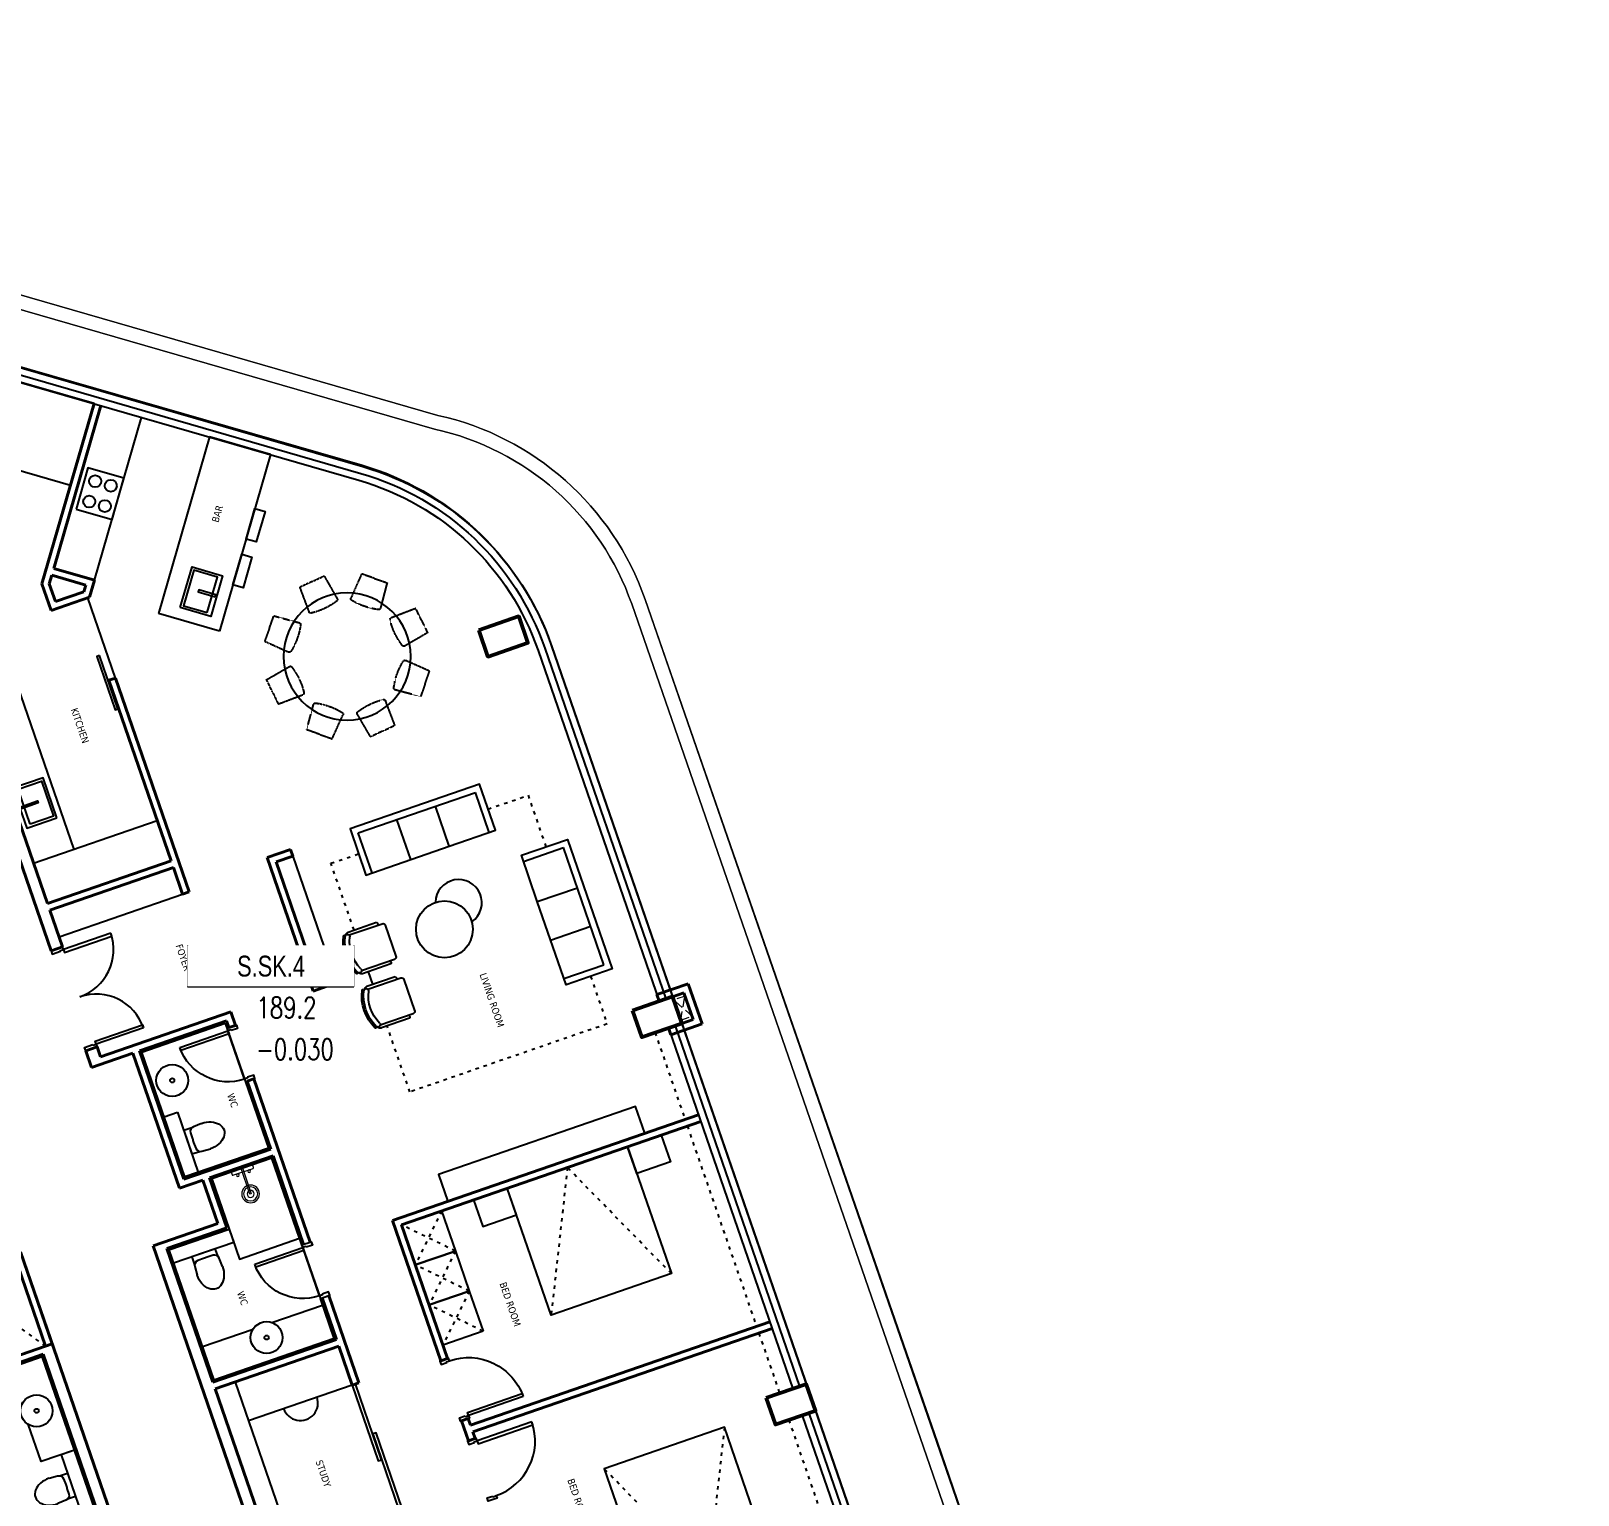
# Model space of a CAD drawing. Header units: millimetres. Extents: x -361654186 to 361255443, y -278569811 to 278836587.
# Drawn here: x -54653 to -32759, y 35943 to 56663 of the extents above; entities that cross this region are included whole.
import ezdxf
from ezdxf.enums import TextEntityAlignment as Align
from ezdxf.xclip import XClip

# ---------------------------------------------------------------- set-up
doc = ezdxf.new("R2010")
doc.units = ezdxf.units.MM
doc.header["$MEASUREMENT"] = 0
doc.header["$XCLIPFRAME"] = 0
doc.set_wipeout_variables(frame=1)
for name, pattern in [('220403_HDN_Penthouse Plan$0$HIDDEN', [0.375, 0.25, -0.125]), ('ACAD_ISO03W100', [30, 12, -18]), ('HIDDEN', [0.375, 0.25, -0.125])]:
    doc.linetypes.add(name, pattern=pattern)
for name, color, linetype, lineweight in [('00_duong_QH', 7, 'Continuous', 9), ('A-NoiThat', 39, 'Continuous', 13), ('AUDIT_I_220808132811-11', 7, 'Continuous', 9), ('KT-Chuviet', 255, 'Continuous', 15), ('KT-Kich thuoc', 159, 'Continuous', 18), ('KT-lomo nuoc', 3, 'HIDDEN', 5), ('KT-Net cat', 1, 'Continuous', 40), ('KT-Net cot vach', 2, 'Continuous', 50), ('KT-Net thay', 7, 'Continuous', 15), ('KT-Net truc', 18, 'Continuous', 15)]:
    doc.layers.add(name, color=color, linetype=linetype, lineweight=lineweight)
for name, color, linetype in [('1VinaPVC-Text', 9, 'Continuous'), ('220403_HDN_Penthouse Plan$0$220207_HDN_HBA_PH_PM$0$A-_FURT-LOOSE_E_N', 8, 'Continuous'), ('220403_HDN_Penthouse Plan$0$220207_HDN_HBA_PH_PM$0$FURN', 8, 'Continuous'), ('220403_HDN_Penthouse Plan$0$BANQUET TABLE', 251, 'Continuous'), ('220403_HDN_Penthouse Plan$0$FURN', 8, 'Continuous'), ('A-_FURN----_E-_N', 251, 'Continuous'), ('A-_SANIEQPT_E-_N', 251, 'Continuous'), ('AUDIT_I_220808132811-12', 1, 'Continuous'), ('IDEA - dim', 251, 'Continuous'), ('KT-Net manh', 139, 'Continuous')]:
    doc.layers.add(name, color=color, linetype=linetype)
doc.styles.add('font unicode ccu', font='arial.ttf')
doc.styles.add('ROMANS', font='ROMANS.SHX')
doc.styles.add('Tahoma', font='tahoma.ttf')

# ---------------------------------------------------------------- blocks, each defined once
blk = doc.blocks.new('TAG CAO DO SAN')
at = {"layer": 'KT-Net thay', "flags": 128}
blk.add_lwpolyline([(1526701.8, -266095.2), (1526701.8, -266566.7), (1527644.6, -266566.7), (1527644.6, -266095.2)], close=True, dxfattribs=at)
blk.add_wipeout([(1526701.8, -266095.2), (1527644.6, -266095.2), (1527644.6, -266566.7), (1526701.8, -266566.7)]).dxf.layer = 'KT-Net thay'
for points in [[(1526701.8, -266330.9), (1527644.6, -266330.9)], [(1526701.8, -266566.7), (1527644.6, -266566.7)]]:
    blk.add_lwpolyline(points, dxfattribs=at)
at = {"layer": 'KT-Chuviet', "color": 31, "style": 'ROMANS', "width": 0.75}
blk.add_text('DTTT:', height=117.86, dxfattribs=at).set_placement((1526748.9, -266507.8))
at = {"layer": 'KT-Chuviet', "color": 31, "style": 'font unicode ccu', "width": 0.75}
blk.add_attdef('TÊNPHÒNG', text='', height=117.9, dxfattribs=at).set_placement((1527175.3, -266213.4), align=Align.MIDDLE_CENTER)
at = {"layer": 'KT-Chuviet', "color": 31, "ltscale": 15, "style": 'ROMANS', "width": 0.75, "flags": 8}
blk.add_attdef('CAO-DO', (1527091.9, -266507.7), '', height=117.9, dxfattribs=at)
blk = doc.blocks.new('*U108')
at = {"ltscale": 5}
for points in [[(-300, -450), (300, -450), (300, 0), (-300, 0)], [(-261, -65), (261, -65), (261, -415), (-261, -415)], [(-15, -20), (15, -20), (15, -270), (-15, -270)]]:
    blk.add_lwpolyline(points, close=True, dxfattribs=at)
blk = doc.blocks.new('*U109')
at = {"ltscale": 5}
blk.add_lwpolyline([(305, -530), (305, 0), (-305, 0), (-305, -530)], close=True, dxfattribs=at)
for centre in [(-150, -150), (150, -150), (-150, -380), (150, -380)]:
    blk.add_circle(centre, 85, dxfattribs=at)
blk = doc.blocks.new('220403_HDN_Penthouse Plan$0$A$C3EC23B15')
at = {"layer": '220403_HDN_Penthouse Plan$0$BANQUET TABLE', "color": 8, "linetype": '220403_HDN_Penthouse Plan$0$HIDDEN'}
for p, q in [((109, 545), (79, 172)), ((300, 545), (109, 545)), ((300, 545), (491, 545)), ((491, 545), (521, 172))]:
    blk.add_line(p, q, dxfattribs=at)
for centre, radius, start, end in [((104, 171), 25, 178.6483, 261.1494), ((300, 1067), 942, 257.7392, 269.9906), ((300, 1067), 942, 270.0094, 282.2608), ((496, 171), 25, 278.8506, 1.3517)]:
    blk.add_arc(centre, radius, start, end, dxfattribs=at)
blk = doc.blocks.new('220403_HDN_Penthouse Plan$0$dining')
blk.add_circle((-2632081, -10960261), 900)
blk.add_blockref('220403_HDN_Penthouse Plan$0$A$C3EC23B15', (-2632381, -10959636))
for p, rotation in [((-2632736, -10960032), 45.08728904840522), ((-2631858, -10959605), 315.6110233388363), ((-2632705, -10960563), 90.17457809681035), ((-2631459, -10959956), 270.5237342904312), ((-2632308, -10960916), 135.2618671452156), ((-2631426, -10960486), 225.4364452420259), ((-2631778, -10960884), 180.3491561936208)]:
    blk.add_blockref('220403_HDN_Penthouse Plan$0$A$C3EC23B15', p, dxfattribs=dict(rotation=rotation))
blk = doc.blocks.new('220403_HDN_Penthouse Plan$0$A$Cece1f3a0')
at = {"layer": '220403_HDN_Penthouse Plan$0$FURN'}
blk.add_circle((0, 0), 436, dxfattribs=at)
blk.add_arc((-338, -313, 0), 356, 105.8233, 339.6737, dxfattribs=at)
blk = doc.blocks.new('220403_HDN_Penthouse Plan$0$CH12')
for p, q in [((-312, -149), (-312, -572)), ((-268, -149), (-268, -640)), ((268, -640), (268, -149)), ((312, -572), (312, -149)), ((-232, -675), (232, -675))]:
    blk.add_line(p, q)
for centre, radius, start, end in [((-268, -149), 44.6, 111.9391, 180), ((-274, -77), 13.4, 116.2506, 296.2506), ((-253, -119), 33.5, 116.2506, 296.2506), ((0, -632), 632, 63.7494, 116.2506), ((0, -632), 605, 63.7494, 116.2506), ((0, -632), 538, 63.7494, 116.2506), ((253, -119), 33.5, 243.7494, 63.7494), ((274, -77), 13.4, 243.7494, 63.7494), ((268, -149), 44.6, 0, 68.0609), ((-290, -550), 31.6, 225, 315), ((-232, -640), 35.7, 180, 270), ((232, -640), 35.7, 270, 0), ((290, -550), 31.6, 225, 315)]:
    blk.add_arc(centre, radius, start, end)
blk = doc.blocks.new('d900n')
for points in [[(20, -50), (20, -40), (65, -40), (65, 0), (-65, 0), (-65, -50)], [(885, -40), (65, -40), (65, -85), (885, -85)], [(20, -850), (20, -860), (65, -860), (65, -900), (-65, -900), (-65, -850)]]:
    blk.add_lwpolyline(points, close=True)
blk.add_arc((65, -40), 820, 270, 0)
blk = doc.blocks.new('d800')
blk.add_line((760, 70), (40, 70))
for points in [[(40, 790), (40, 70), (85, 70), (85, 790)], [(50, 25), (40, 25), (40, 70), (0, 70), (0, -70), (50, -70)], [(750, 25), (760, 25), (760, 70), (800, 70), (800, -70), (750, -70)]]:
    blk.add_lwpolyline(points, close=True)
blk.add_arc((40, 70), 720, 0, 90)
blk = doc.blocks.new('220126_HDN_HBA typical plan$0$210902_YS plan 330pm ver13$0$TOTO-WC-CW822J')
at = {"color": 0}
blk.add_lwpolyline([(-177, -119), (-175, 0), (175, 0), (177, -119)], dxfattribs=at)
blk.add_lwpolyline([(-190, -270), (-183, -145, -0.39087), (-115, -78), (-28, -76, -0.013886), (28, -76), (115, -78, -0.39087), (183, -145), (190, -270)], format="xyb", dxfattribs=at)
blk.add_ellipse((0, -270), major_axis=(0, -270), ratio=0.703704, start_param=4.712389, end_param=7.853982, dxfattribs=at)
blk = doc.blocks.new('A$C2A980E36')
at = {"ltscale": 0.5}
blk.add_lwpolyline([(-10, 0), (10, 0), (10, 400), (-10, 400)], close=True, dxfattribs=at)
blk.add_lwpolyline([(160, 60), (160, 30, -0.414214), (150, 20), (-150, 20, -0.414214), (-160, 30), (-160, 60, -0.414214), (-150, 70), (150, 70, -0.414214)], format="xyb", close=True, dxfattribs=at)
for centre, radius in [((0, 400), 125), ((0, 400), 100), ((0, 400), 50), ((-85, 90), 20), ((85, 90), 20)]:
    blk.add_circle(centre, radius, dxfattribs=at)
blk = doc.blocks.new('skvl6')
at = {"layer": 'A-_FURN----_E-_N', "linetype": 'Continuous'}
for points in [[(-9400, -230), (-9400, -830), (-10000, -830), (-10000, -230), (-9400, -230)], [(-8800, -230), (-8800, -830), (-9400, -830), (-9400, -230), (-8800, -230)], [(-8200, -230), (-8200, -830), (-8800, -830), (-8800, -230), (-8200, -230)]]:
    blk.add_lwpolyline(points, close=True, dxfattribs=at)
at = {"layer": 'IDEA - dim'}
for p, q in [((-20907, 975), (-21426, 240)), ((-20907, 975), (-18782, -522)), ((-21426, 240), (-19300, -1258)), ((-20039, -1960), (-22001, -578)), ((-18782, -522), (-19300, -1258)), ((-15435, -580), (-13635, -580)), ((-18635, -2130), (-19835, -2130)), ((-10190, -2255), (-10190, -2130)), ((-9390, -2255), (-9390, -2130)), ((-16535, -4080), (-16535, -2230)), ((-15435, -4080), (-15435, -2230)), ((-10190, -2255), (-9390, -2255)), ((-8085, -2230), (-8085, -3780)), ((-19835, -3480), (-16535, -3480)), ((-8665, -3780), (-5815, -3780))]:
    blk.add_line(p, q, dxfattribs=at)
for points in [[(-23731, -2686), (-20322, 2154, -0.243943), (-17052, 3850), (-200, 3850)], [(-23650, -2744), (-20240, 2096, -0.243943), (-17052, 3750), (-11800, 3750)], [(-23568, -2802), (-20158, 2038, -0.243943), (-17052, 3650), (-11800, 3650)]]:
    blk.add_lwpolyline(points, format="xyb", dxfattribs=at)
for points in [[(-11400, 3750), (-6000, 3750)], [(-5600, 3750), (-200, 3750)], [(-11400, 3650), (-6000, 3650)], [(-5600, 3650), (-200, 3650)], [(-14297, 2480), (-14297, 3080)], [(-12543, 3080), (-14297, 3080)], [(-13697, 2480), (-13697, 3080)], [(-13120, 2480), (-13120, 3080)], [(-12543, 2480), (-12543, 3080)], [(-14843, 2157), (-15443, 2157)], [(-15443, 403), (-15443, 2157)], [(-14843, 1557), (-15443, 1557)], [(-14843, 980), (-15443, 980)], [(-14843, 403), (-15443, 403)], [(-13350, -103), (-13538, -103)], [(-10190, -2255), (-11490, -2255), (-11490, -3155), (-10740, -3155), (-10740, -4055), (-8790, -4055), (-8790, -2255), (-9390, -2255)], [(-9290, -3014), (-9290, -2255), (-8790, -2255), (-8790, -4055), (-9290, -4055), (-9290, -3296)]]:
    blk.add_lwpolyline(points, dxfattribs=at)
for points in [[(-13697, 2480), (-14389, 2480), (-14389, 3172), (-12450, 3172), (-12450, 2480), (-13697, 2480)], [(-10100, 2848), (-10500, 2848), (-10500, -103), (-10100, -103)], [(-10000, 2555), (-10000, 3060), (-9600, 3060), (-9600, 2555)], [(-10000, 2555), (-8100, 2555), (-8100, 755), (-10000, 755)], [(-3900, 2555), (-5800, 2555), (-5800, 755), (-3900, 755)], [(-14843, 1557), (-14843, 2249), (-15535, 2249), (-15535, 311), (-14843, 311), (-14843, 1557)], [(-10000, 755), (-10000, 250), (-9600, 250), (-9600, 755)], [(-21424, -1841), (-22405, -1150), (-23470, -2663), (-22489, -3354)], [(-6950, -2180), (-8085, -2180), (-8085, -2230), (-6950, -2230)], [(-7335, -2180), (-6200, -2180), (-6200, -2130), (-7335, -2130)], [(-19011, -2240), (-19011, -2280), (-18211, -2280), (-18211, -2240)], [(-13510, -2255), (-11640, -2255), (-11640, -3505), (-13510, -3505)], [(-11490, -2255), (-11490, -3155), (-10290, -3155), (-10290, -2255)], [(-10540, -3155), (-10540, -4055), (-10740, -4055), (-10740, -3155)], [(-15245, -3370), (-15245, -4080), (-15200, -4080), (-15200, -3370)], [(-13825, -3370), (-13825, -4080), (-13870, -4080), (-13870, -3370)], [(-12540, -3305), (-11640, -3305), (-11640, -3505), (-12540, -3505)], [(-15235, -4125), (-15245, -4125), (-15245, -4080), (-15285, -4080), (-15285, -4250), (-15235, -4250)], [(-13835, -4125), (-13825, -4125), (-13825, -4080), (-13785, -4080), (-13785, -4250), (-13835, -4250)]]:
    blk.add_lwpolyline(points, close=True, dxfattribs=at)
at = {"layer": 'IDEA - dim', "extrusion": (9.82454e-07, -5.66602e-06, 1), "elevation": 0}
for points in [[(-20259, 519), (-20173, 642), (-19805, 382), (-19891, 260)], [(-19708, 130), (-19621, 253), (-19253, -6), (-19340, -129)]]:
    blk.add_lwpolyline(points, close=True, dxfattribs=at)
at = {"layer": 'IDEA - dim'}
for centre, radius in [((-12990, -3230), 225), ((-9115, -3155), 225), ((-12990, -3230), 30), ((-9115, -3155), 30)]:
    blk.add_circle(centre, radius, dxfattribs=at)
for centre, radius, start, end in [((-8085, -3005), 250, 270, 90), ((-15245, -4080), 710, 0, 90), ((-13825, -4080), 710, 90, 180)]:
    blk.add_arc(centre, radius, start, end, dxfattribs=at)
at = {"layer": 'KT-Net cat'}
for p, q in [((-10100, -930), (-10100, 3650)), ((-10000, -830), (-10000, 3650)), ((-7000, -830), (-7000, 3650)), ((-6900, -830), (-6900, 3650)), ((-15535, -930), (-15535, -580)), ((-15535, -580), (-15435, -580)), ((-15435, -830), (-15435, -580)), ((-13635, -830), (-13635, -580)), ((-13635, -580), (-13535, -580)), ((-13535, -930), (-13535, -580)), ((-15435, -830), (-13635, -830)), ((-10000, -830), (-8000, -830)), ((-8000, -930), (-8000, -830)), ((-7100, -930), (-7100, -830)), ((-7100, -830), (-7000, -830)), ((-6900, -830), (-6800, -830)), ((-6800, -930), (-6800, -830)), ((-22347, -1068), (-20385, -2451)), ((-15535, -930), (-13535, -930)), ((-10100, -930), (-8000, -930)), ((-7100, -930), (-6800, -930)), ((-22405, -1150), (-20233, -2680)), ((-20039, -1960), (-19835, -2104)), ((-20015, -2099), (-19935, -2156)), ((-19935, -2580), (-19935, -2156)), ((-19835, -2680), (-19835, -2104)), ((-15435, -2130), (-18635, -2130)), ((-18635, -2230), (-18635, -2130)), ((-15435, -2230), (-15435, -2130)), ((-13635, -2130), (-13435, -2130)), ((-13635, -3530), (-13635, -2130)), ((-13435, -2230), (-13435, -2130)), ((-12635, -2130), (-10190, -2130)), ((-12635, -2230), (-12635, -2130)), ((-9390, -2130), (-8085, -2130)), ((-8085, -2230, 0), (-8085, -2130)), ((-15935, -2230), (-18635, -2230)), ((-15935, -4080), (-15935, -2230)), ((-15835, -4080), (-15835, -2230)), ((-15435, -2230), (-15835, -2230)), ((-13535, -2230), (-13435, -2230)), ((-13535, -3530), (-13535, -2230)), ((-12635, -2230), (-11615, -2230)), ((-11615, -3180), (-11615, -2230)), ((-11515, -2230), (-10190, -2230)), ((-11515, -3180), (-11515, -2230)), ((-9390, -2230), (-8765, -2230)), ((-8765, -4080), (-8765, -2230)), ((-8665, -2230), (-8085, -2230)), ((-8665, -4080), (-8665, -2230)), ((-20303, -2508), (-20201, -2580)), ((-19935, -2580), (-20201, -2580)), ((-19835, -2680), (-20233, -2680)), ((-11615, -3180), (-11615, -3530)), ((-10765, -3180), (-11515, -3180)), ((-10865, -3280), (-11515, -3280)), ((-11515, -3280), (-11515, -3630)), ((-10865, -4250), (-10865, -3280)), ((-10765, -4080), (-10765, -3180)), ((-13635, -4080), (-13635, -3530)), ((-13535, -3530), (-11615, -3530)), ((-13535, -3630), (-11515, -3630)), ((-13535, -4250), (-13535, -3630)), ((-21458, -4080), (-15935, -4080)), ((-15835, -4080), (-15285, -4080)), ((-15285, -4080), (-15285, -4250)), ((-13785, -4080), (-13635, -4080)), ((-13785, -4080), (-13785, -4250)), ((-10765, -4080), (-8765, -4080)), ((-8665, -4080), (-5815, -4080)), ((-21512, -4250), (-15285, -4250)), ((-13785, -4250), (-13535, -4250)), ((-10865, -4250), (-5715, -4250))]:
    blk.add_line(p, q, dxfattribs=at)
for points in [[(-20385, -2451), (-20039, -1960)], [(-20303, -2508), (-20015, -2099)]]:
    blk.add_lwpolyline(points, dxfattribs=at)
at = {"layer": 'KT-Net cot vach'}
for points in [[(-11800, 3250), (-11400, 3250), (-11400, 3850), (-11800, 3850)], [(-6000, 3250), (-5600, 3250), (-5600, 3850), (-6000, 3850)], [(-17600, 2950), (-17200, 2950), (-17200, 3550), (-17600, 3550)]]:
    blk.add_lwpolyline(points, close=True, dxfattribs=at)
at = {"layer": 'KT-Net manh', "linetype": 'ACAD_ISO03W100', "ltscale": 4}
for p, q in [((-9400, -230), (-10000, -830)), ((-10000, -230), (-9400, -830)), ((-8800, -230), (-9400, -830)), ((-9400, -230), (-8800, -830)), ((-8200, -230), (-8800, -830)), ((-8800, -230), (-8200, -830))]:
    blk.add_line(p, q, dxfattribs=at)
for points in [[(-11400, 3450), (-10100, 3450)], [(-10000, 3450), (-7000, 3450)], [(-6900, 3450), (-6000, 3450)], [(-5600, 3450), (-3900, 3450)], [(-15161, 2249), (-15161, 2848), (-14389, 2848)], [(-12450, 2848), (-11738, 2848), (-11738, -103), (-12725, -103)], [(-8100, 2555), (-10000, 1655), (-8100, 755)], [(-5800, 2555), (-3900, 1655), (-5800, 755)], [(-14163, -103), (-15161, -103), (-15161, 311)]]:
    blk.add_lwpolyline(points, dxfattribs=at)
at = {"layer": 'A-_SANIEQPT_E-_N', "xscale": -1}
for p, rotation in [((-12090, -3305), 180.0021152011608), ((-10540, -3605), 90.0021152011608)]:
    blk.add_blockref('220126_HDN_HBA typical plan$0$210902_YS plan 330pm ver13$0$TOTO-WC-CW822J', p, dxfattribs=dict(at, rotation=rotation))
at = {"layer": 'A-NoiThat', "extrusion": (0, 0, -1), "zscale": -1, "rotation": 89.99788479884785}
blk.add_blockref('A$C2A980E36', (11510, -2705), dxfattribs=at)
at = {"layer": 'IDEA - dim', "extrusion": (-1.02426e-19, 2.53336e-20, -1), "zscale": -1, "rotation": 308.2787535074809}
blk.add_blockref('220403_HDN_Penthouse Plan$0$dining', (10252269, 4724618), dxfattribs=at)
at = {"layer": 'IDEA - dim', "xscale": 0.923076923076926, "yscale": 0.923076923076926, "zscale": 0.923076923076926, "rotation": 270.0000258721626}
blk.add_blockref('220403_HDN_Penthouse Plan$0$A$Cece1f3a0', (-13755, 1110), dxfattribs=at)
at = {"layer": 'IDEA - dim'}
for name, p, xscale, rotation in [('220403_HDN_Penthouse Plan$0$CH12', (-13850, -339), -0.9999999999999997, 179.9999741278372), ('220403_HDN_Penthouse Plan$0$CH12', (-13038, -339), -0.9999999999999997, 179.9999741278372), ('d900n', (-7100, -880), -1, 269.9992949025752), ('d800', (-13435, -2185), -1, 180), ('d800', (-10190, -2185), -1, 180)]:
    blk.add_blockref(name, p, dxfattribs=dict(at, xscale=xscale, rotation=rotation))
at = {"layer": 'IDEA - dim', "rotation": 90.00070509742484}
blk.add_blockref('d900n', (-6800, -880), dxfattribs=at)
at = {"layer": 'IDEA - dim', "extrusion": (-9.82454e-07, 5.66602e-06, -1), "zscale": -1, "rotation": 35.16305187393321}
blk.add_blockref('*U108', (19263, -397, 0), dxfattribs=at)
at = {"layer": 'IDEA - dim', "extrusion": (-2.55825e-06, -2.07588e-06, 1), "rotation": 324.8365475419409}
blk.add_blockref('*U109', (-21020, -1269, 0), dxfattribs=at)
at = {"layer": 'IDEA - dim', "extrusion": (4.06629e-06, 4.06623e-06, 1), "rotation": 179.9995994156377}
blk.add_blockref('*U108', (-17335, -4010, 0), dxfattribs=at)
at = {"layer": '1VinaPVC-Text', "style": 'Tahoma', "text_generation_flag": 6}
for s, rotation, p in [('LIVING ROOM', 179.9983, (-12989, 1369)), ('BED ROOM', 180, (-8761, 208)), ('BED ROOM', 180, (-5820, 208)), ('BAR', 324.8365, (-20233, -38)), ('FOYER', 180, (-14778, -2564)), ('WC', 180, (-12544, -2564)), ('KITCHEN', 180, (-18421, -2875)), ('STUDY', 180, (-7231, -3073)), ('WC', 180, (-9852, -3345))]:
    blk.add_text(s, height=100, rotation=rotation, dxfattribs=at).set_placement(p)
blk = doc.blocks.new('*U271')
at = {"layer": 'KT-lomo nuoc', "ltscale": 500}
for p, q in [((-43, -297), (-168, 24)), ((-211, -273), (0, 0))]:
    blk.add_line(p, q, dxfattribs=at)
blk.add_lwpolyline([(-43, -297), (-211, -273), (-168, 24), (0, 0)], close=True, dxfattribs=at)
blk = doc.blocks.new('CTN TN T39')
at = {"layer": 'KT-Net cat'}
for p, q in [((-41428, 16109, 0), (-41872, 15955, 0)), ((-41428, 16109, 0), (-41232, 15542, 0)), ((-41490, 15982, 0), (-41651, 15926, 0)), ((-41490, 15982, 0), (-41359, 15603, 0)), ((-41359, 15603, 0), (-41520, 15548, 0)), ((-41232, 15542, 0), (-41676, 15388, 0))]:
    blk.add_line(p, q, dxfattribs=at)
at = {"layer": 'KT-Net cat', "elevation": 0}
for points in [[(-41872, 15955), (-41840, 15861)], [(-41709, 15483), (-41676, 15388)]]:
    blk.add_lwpolyline(points, dxfattribs=at)
at = {"layer": 'KT-lomo nuoc', "linetype": 'HIDDEN', "xscale": -0.9999999999999997, "rotation": 10.8976534755902}
blk.add_blockref('*U271', (-41634, 15879, 0), dxfattribs=at)
blk = doc.blocks.new('*U257')
at = {"linetype": 'Continuous'}
for points in [[(-725, 750), (-275, 750), (-275, 350), (-725, 350)], [(-725, 350), (-675, 350), (-675, 750), (-725, 750)], [(-375, -850), (375, -850), (375, 850), (-375, 850)], [(725, 750), (275, 750), (275, 350), (725, 350)], [(725, 350), (675, 350), (675, 750), (725, 750)], [(-725, 200), (-275, 200), (-275, -200), (-725, -200)], [(-725, -200), (-675, -200), (-675, 200), (-725, 200)], [(725, 200), (275, 200), (275, -200), (725, -200)], [(725, -200), (675, -200), (675, 200), (725, 200)], [(-725, -750), (-275, -750), (-275, -350), (-725, -350)], [(-725, -350), (-675, -350), (-675, -750), (-725, -750)], [(725, -750), (275, -750), (275, -350), (725, -350)], [(725, -350), (675, -350), (675, -750), (725, -750)]]:
    blk.add_lwpolyline(points, close=True, dxfattribs=at)
blk = doc.blocks.new('skvl12')
at = {"layer": '220403_HDN_Penthouse Plan$0$220207_HDN_HBA_PH_PM$0$A-_FURT-LOOSE_E_N', "linetype": 'Continuous'}
for p, q in [((-7800, -170), (-7800, -2720)), ((-6000, -600), (-6000, -2820)), ((-5050, -2120), (-5050, -2820)), ((-6000, -2820), (-5050, -2820))]:
    blk.add_line(p, q, dxfattribs=at)
blk.add_lwpolyline([(-12372, -195), (-15697, -195), (-15697, -1070), (-15697, -1195), (-17175, -1195), (-17175, -2095), (-12372, -2095)], close=True, dxfattribs=at)
blk.add_lwpolyline([(-9600, -2695), (-8325, -2695), (-8325, -195), (-9900, -195), (-9900, -1195), (-11675, -1195), (-11675, -2695), (-10400, -2695)], dxfattribs=at)
at = {"layer": '220403_HDN_Penthouse Plan$0$220207_HDN_HBA_PH_PM$0$FURN', "extrusion": (4.06629e-06, 4.06623e-06, 1), "elevation": 0}
for points in [[(-2139, -4620), (-2139, -4770), (-1689, -4770), (-1689, -4620)], [(-1464, -4620), (-1464, -4770), (-1014, -4770), (-1014, -4620)]]:
    blk.add_lwpolyline(points, close=True, dxfattribs=at)
at = {"layer": 'A-_FURN----_E-_N', "linetype": 'Continuous'}
for p, q in [((-13397, -195), (-13397, -2095)), ((-15697, -1195), (-15697, -2095)), ((-15513, -3620), (-17200, -3620)), ((-15513, -3620), (-15513, -4220)), ((-15513, -4220), (-17200, -4220))]:
    blk.add_line(p, q, dxfattribs=at)
at = {"layer": 'A-_FURN----_E-_N', "color": 8, "ltscale": 5, "extrusion": (-2.48335e-06, 2.77278e-06, 1), "elevation": 0}
blk.add_lwpolyline([(-13227, -1645, 1), (-12527, -1645), (-12527, -638, 1), (-13227, -638)], format="xyb", close=True, dxfattribs=at)
at = {"layer": 'A-_FURN----_E-_N', "linetype": 'Continuous'}
for points in [[(-15008, -2060), (-14229, -2060), (-14229, -2022), (-15008, -2022)], [(-16600, -2820), (-16600, -2220), (-17200, -2220), (-17200, -2820), (-16600, -2820)], [(-16000, -2820), (-16000, -2220), (-16600, -2220), (-16600, -2820), (-16000, -2820)], [(-15400, -2820), (-15400, -2220), (-16000, -2220), (-16000, -2820), (-15400, -2820)], [(-14800, -2820), (-14800, -2220), (-15400, -2220), (-15400, -2820), (-14800, -2820)], [(-13000, -2820), (-13000, -2220), (-13600, -2220), (-13600, -2820), (-13000, -2820)], [(-12400, -2820), (-12400, -2220), (-13000, -2220), (-13000, -2820), (-12400, -2820)], [(-11800, -2820), (-11800, -2220), (-12400, -2220), (-12400, -2820), (-11800, -2820)], [(-12900, -4920), (-12900, -4320), (-13500, -4320), (-13500, -4920), (-12900, -4920)], [(-12300, -4920), (-12300, -4320), (-12900, -4320), (-12900, -4920), (-12300, -4920)], [(-11700, -4920), (-11700, -4320), (-12300, -4320), (-12300, -4920), (-11700, -4920)], [(-9200, -4920), (-9200, -4320), (-8600, -4320), (-8600, -4920), (-9200, -4920)], [(-8600, -4920), (-8600, -4320), (-8000, -4320), (-8000, -4920), (-8600, -4920)], [(-8000, -4920), (-8000, -4320), (-7400, -4320), (-7400, -4920), (-8000, -4920)]]:
    blk.add_lwpolyline(points, close=True, dxfattribs=at)
blk.add_arc((-16285, -3620), 250, 0, 180, dxfattribs=at)
at = {"layer": 'IDEA - dim'}
for p, q in [((-9900, -1195), (-8325, -1195)), ((-2500, -3820), (-100, -3820)), ((-2500, -3820), (-2500, -4620)), ((-100, -3820), (-100, -4620)), ((-2500, -4620), (-100, -4620)), ((-11800, -9400), (-17200, -9400)), ((-6000, -9400), (-11400, -9400)), ((-200, -9400), (-5600, -9400)), ((-11800, -9500), (-17200, -9500)), ((-11800, -9600), (-17200, -9600)), ((-6000, -9500), (-11400, -9500)), ((-6000, -9600), (-11400, -9600)), ((-200, -9500), (-5600, -9500)), ((-200, -9600), (-5600, -9600))]:
    blk.add_line(p, q, dxfattribs=at)
for points in [[(-7600, -125), (-7610, -125), (-7610, -170), (-7650, -170), (-7650, 0), (-7600, 0)], [(-6200, -125), (-6190, -125), (-6190, -170), (-6150, -170), (-6150, 0), (-6200, 0)], [(-14297, -395), (-13397, -395), (-13397, -195), (-14297, -195)], [(-7610, -880), (-7610, -170), (-7565, -170), (-7565, -880)], [(-6190, -880), (-6190, -170), (-6235, -170), (-6235, -880)], [(-1800, -170), (-5050, -170), (-5050, -770), (-1800, -770)], [(-11475, -1445), (-11475, -2445), (-11675, -2445), (-11675, -1445)], [(-100, -2220), (-3700, -2220), (-3700, -2820), (-100, -2820)], [(-4603, -5220), (-3910, -5220), (-3910, -4527), (-5849, -4527), (-5849, -5220), (-4603, -5220)], [(-17200, -5664), (-16800, -5664), (-16800, -4764), (-17200, -4764)], [(-13500, -5905), (-13500, -5400), (-13100, -5400), (-13100, -5905)], [(-7400, -5905), (-7400, -5400), (-7800, -5400), (-7800, -5905)], [(-17200, -7464), (-15300, -7464), (-15300, -5664), (-17200, -5664)], [(-3792, -6937), (-3792, -7629), (-3100, -7629), (-3100, -5691), (-3792, -5691), (-3792, -6937)], [(-13500, -7705), (-13500, -5905), (-13464, -5905), (-13464, -7705)], [(-13500, -7705), (-11600, -7705), (-11600, -5905), (-13500, -5905)], [(-7400, -7705), (-9300, -7705), (-9300, -5905), (-7400, -5905)], [(-7400, -7705), (-7400, -5905), (-7436, -5905), (-7436, -7705)], [(-17200, -7464), (-16800, -7464), (-16800, -8364), (-17200, -8364)], [(-13500, -7705), (-13500, -8210), (-13100, -8210), (-13100, -7705)], [(-7400, -7705), (-7400, -8210), (-7800, -8210), (-7800, -7705)]]:
    blk.add_lwpolyline(points, close=True, dxfattribs=at)
for points in [[(-15139, -695), (-15697, -695), (-15697, -195), (-14297, -195), (-14297, -695), (-14856, -695)], [(-8825, -1874), (-8825, -1515), (-8325, -1515), (-8325, -2495), (-8825, -2495), (-8825, -2156)], [(-5757, -5220), (-5757, -4620)], [(-5757, -4620), (-4003, -4620)], [(-5180, -5220), (-5180, -4620)], [(-4603, -5220), (-4603, -4620)], [(-4003, -5220), (-4003, -4620)], [(-3792, -5783), (-3192, -5783)], [(-3192, -5783), (-3192, -7537)], [(-3792, -6360), (-3192, -6360)], [(-3792, -6937), (-3192, -6937)], [(-3792, -7537), (-3192, -7537)], [(-4974, -8610), (-4786, -8610)]]:
    blk.add_lwpolyline(points, dxfattribs=at)
blk.add_lwpolyline([(-15019, -7464), (-14689, -7464, 0.414203), (-14629, -7404), (-14629, -5724, 0.414224), (-14689, -5664), (-15019, -5664, 0.414203), (-15079, -5724), (-15079, -7404, 0.414224)], format="xyb", close=True, dxfattribs=at)
at = {"layer": 'IDEA - dim', "extrusion": (5.86042e-08, 2.56577e-06, 1), "elevation": 0}
for points in [[(-14819, -8399), (-14692, -8126, -0.414214), (-14561, -8079), (-14292, -8204, -0.414214), (-14101, -8729), (-14103, -8733), (-14105, -8738, -0.414214), (-14630, -8929), (-14899, -8804, -0.414214), (-14946, -8673), (-14819, -8399)], [(-14334, -8293), (-14603, -8168, -0.414214), (-14627, -8102), (-14627, -8102, -0.414214), (-14561, -8079)], [(-14334, -8293, -0.372719), (-14235, -8666), (-14237, -8670)], [(-14334, -8293, -0.414214), (-14190, -8687), (-14193, -8691)], [(-8826, -8584), (-8698, -8311, -0.414214), (-8567, -8263), (-8299, -8388, -0.414214), (-8107, -8913), (-8109, -8918), (-8111, -8922, -0.414214), (-8636, -9113), (-8905, -8988, -0.414214), (-8953, -8857), (-8826, -8584)], [(-8340, -8478), (-8609, -8353, -0.414214), (-8633, -8287), (-8633, -8287, -0.414214), (-8567, -8263)], [(-8340, -8478, -0.372719), (-8242, -8851), (-8244, -8855)], [(-8340, -8478, -0.414214), (-8197, -8871), (-8199, -8876)], [(-14651, -8810), (-14857, -8714, 0.414214), (-14923, -8738), (-14923, -8738, 0.414214), (-14899, -8804)], [(-14649, -8800, -0.165541), (-14695, -8745, -0.425989), (-14322, -8613, -0.121523), (-14314, -8689, 7.115464)], [(-14453, -8883, 0.306663), (-14284, -8799, 0.30633), (-14341, -8667, -0.872847)], [(-14292, -8813, 0.130591), (-14195, -8696), (-14193, -8691)], [(-14285, -8747, 0.072384), (-14239, -8675), (-14237, -8670)], [(-14641, -8776, 0.356772), (-14588, -8957, 0.249542), (-14441, -8884, -9.61688)], [(-14588, -8957, 0.14773), (-14450, -8862, 0.213343), (-14284, -8799, 0.178662)], [(-8657, -8995), (-8863, -8899, 0.414214), (-8929, -8923), (-8929, -8923, 0.414214), (-8905, -8988)], [(-8655, -8985, -0.165541), (-8702, -8930, -0.425989), (-8328, -8798, -0.121523), (-8321, -8874, 7.115464)], [(-8648, -8961, 0.356772), (-8595, -9142, 0.249542), (-8447, -9069, -9.61688)], [(-8459, -9068, 0.306663), (-8290, -8984, 0.30633), (-8347, -8851, -0.872847)], [(-8299, -8997, 0.130591), (-8201, -8880), (-8199, -8876)], [(-8291, -8931, 0.072384), (-8246, -8860), (-8244, -8855)], [(-8595, -9142, 0.14773), (-8457, -9047, 0.213343), (-8290, -8984, 0.178662)]]:
    blk.add_lwpolyline(points, format="xyb", dxfattribs=at)
at = {"layer": 'IDEA - dim'}
for centre, radius in [((-14997, -520), 225), ((-14997, -520), 30), ((-8650, -2015), 225), ((-8650, -2015), 30), ((-15188, -8229), 235), ((-9194, -8414), 235)]:
    blk.add_circle(centre, radius, dxfattribs=at)
for centre, start, end in [((-7610, -170), 270, 0), ((-6190, -170), 180, 270)]:
    blk.add_arc(centre, 710, start, end, dxfattribs=at)
at = {"layer": 'KT-Net cat'}
for p, q in [((-11800, 0), (-17200, 0)), ((-17200, -9600), (-17200, 0)), ((-7650, 0), (-10025, 0)), ((-200, 0), (-6150, 0)), ((-12347, -170), (-15722, -170, 0)), ((-12347, -170), (-12347, -2120)), ((-11800, -170), (-12247, -170)), ((-12247, -2120), (-12247, -170)), ((-8300, -170), (-9925, -170)), ((-9925, -170), (-9925, -1170)), ((-8300, -170), (-8300, -2720)), ((-7650, -170), (-8200, -170)), ((-8200, -170), (-8200, -2720)), ((-6000, -170), (-6150, -170)), ((-5600, -170), (-5600, -770)), ((-1800, -170), (-5050, -170)), ((-1800, -170), (-1800, -1320)), ((-200, -170), (-1700, -170)), ((-1700, -170), (-1700, -1320)), ((-11800, -600), (-11800, -2120)), ((-11700, -1070), (-11700, -600)), ((-100, -600), (-100, -9000)), ((0, -600), (0, -9000)), ((-11800, -1170), (-11800, -1170)), ((-9925, -1170, 0), (-11700, -1170, 0)), ((-11700, -2720), (-11700, -1170)), ((-1800, -1320), (-1700, -1320)), ((-14600, -2120), (-17200, -2120)), ((-14600, -2220), (-14600, -2095)), ((-13800, -2220), (-13800, -2095)), ((-12347, -2120), (-13800, -2120)), ((-11800, -2120), (-12247, -2120)), ((-14600, -2220), (-17200, -2220)), ((-11800, -2220), (-13800, -2220)), ((-11800, -3070), (-11800, -2220)), ((-10400, -2720), (-11700, -2720)), ((-11700, -3070), (-11700, -2820)), ((-10400, -2820), (-11700, -2820)), ((-10400, -2695), (-10400, -2820)), ((-9600, -2695), (-9600, -2820)), ((-8300, -2720), (-9600, -2720)), ((-7800, -2820), (-9600, -2820)), ((-7800, -2720), (-8200, -2720)), ((-7800, -2720), (-7800, -2820)), ((-11700, -3070), (-11800, -3070)), ((-11800, -4220), (-11800, -3970)), ((-11700, -3970), (-11800, -3970)), ((-11700, -4220), (-11700, -3970)), ((-13600, -9400), (-13600, -4220)), ((-13600, -4220), (-11800, -4220)), ((-13500, -9400), (-13500, -4320)), ((-13500, -4320), (-11500, -4320)), ((-11700, -4220), (-11500, -4220)), ((-11500, -4320), (-11500, -4220)), ((-10600, -4220), (-10300, -4220)), ((-10600, -4320), (-10600, -4220)), ((-10600, -4320), (-10500, -4320)), ((-10500, -9400), (-10500, -4320)), ((-10400, -9400), (-10400, -4320)), ((-10400, -4320), (-10300, -4320)), ((-10300, -4320), (-10300, -4220)), ((-9400, -4220), (-7300, -4220)), ((-9400, -4320), (-9400, -4220)), ((-9400, -4320), (-7400, -4320)), ((-7400, -9400), (-7400, -4320)), ((-7300, -9400), (-7300, -4220))]:
    blk.add_line(p, q, dxfattribs=at)
for points in [[(-17200, 0), (-15822, 0), (-15822, -100), (-17200, -100)], [(-15722, 0), (-15822, 0), (-15822, -1070), (-15722, -1070), (-15722, -170)], [(-10025, 0), (-10025, -1070), (-11700, -1070)], [(-7650, -170), (-7650, 0)], [(-6150, -170), (-6150, 0)], [(-17200, -100), (-15822, -100), (-15822, -1070), (-17200, -1070)], [(-5700, -600), (-5700, -2120), (-5050, -2120), (-5050, -170)], [(-11400, -600), (-11400, -1070)], [(-17200, -1070), (-15722, -1070), (-15722, -1170), (-17200, -1170)]]:
    blk.add_lwpolyline(points, dxfattribs=at)
for points in [[(-11400, 0), (-10025, 0), (-10025, -100), (-11400, -100)], [(-5150, -170), (-5600, -170), (-5600, -2020), (-5150, -2020)], [(-1656, -1794), (-1611, -1794), (-1611, -997), (-1656, -997)], [(-100, -2120), (-3800, -2120), (-3800, -2820), (-3700, -2820), (-3700, -2220), (-100, -2220)]]:
    blk.add_lwpolyline(points, close=True, dxfattribs=at)
at = {"layer": 'KT-Net cot vach'}
for points in [[(-11800, -600), (-11400, -600), (-11400, 0), (-11800, 0)], [(-6000, -600), (-5600, -600), (-5600, 0), (-6000, 0)], [(-200, -600), (200, -600), (200, 0), (-200, 0)], [(-11800, -9600), (-11400, -9600), (-11400, -9000), (-11800, -9000)], [(-6000, -9600), (-5600, -9600), (-5600, -9000), (-6000, -9000)], [(-200, -9600), (200, -9600), (200, -9000), (-200, -9000)]]:
    blk.add_lwpolyline(points, close=True, dxfattribs=at)
at = {"layer": 'KT-Net manh', "linetype": 'ACAD_ISO03W100', "ltscale": 4}
for p, q in [((-16600, -2820), (-17200, -2220)), ((-17200, -2820), (-16600, -2220)), ((-16000, -2820), (-16600, -2220)), ((-16600, -2820), (-16000, -2220)), ((-15400, -2820), (-16000, -2220)), ((-16000, -2820), (-15400, -2220)), ((-14800, -2820), (-15400, -2220)), ((-15400, -2820), (-14800, -2220)), ((-13000, -2820), (-13600, -2220)), ((-13600, -2820), (-13000, -2220)), ((-12400, -2820), (-13000, -2220)), ((-13000, -2820), (-12400, -2220)), ((-11800, -2820), (-12400, -2220)), ((-12400, -2820), (-11800, -2220)), ((-13600, -2820), (-14800, -2820)), ((-7800, -2820), (-6000, -2820)), ((-3800, -2820), (-5050, -2820)), ((-13600, -4220), (-15513, -4220)), ((-12900, -4920), (-13500, -4320)), ((-13500, -4920), (-12900, -4320)), ((-12300, -4920), (-12900, -4320)), ((-12900, -4920), (-12300, -4320)), ((-11700, -4920), (-12300, -4320)), ((-12300, -4920), (-11700, -4320)), ((-9200, -4920), (-8600, -4320)), ((-8600, -4920), (-9200, -4320)), ((-8600, -4920), (-8000, -4320)), ((-8000, -4920), (-8600, -4320)), ((-8000, -4920), (-7400, -4320)), ((-7400, -4920), (-8000, -4320))]:
    blk.add_line(p, q, dxfattribs=at)
for points in [[(-17200, -100), (-15822, -1070)], [(-15822, -100), (-17200, -1070)], [(-12247, -170), (-11800, -2120)], [(-11800, -170), (-12247, -2120)], [(-11403, -100), (-10025, -1070)], [(-10025, -100), (-11403, -1070)], [(-5600, -170), (-5153, -2120)], [(-5153, -170), (-5600, -2120)], [(-5849, -4710), (-6200, -4710), (-6200, -8610), (-5598, -8610)], [(-3348, -5691), (-3348, -4710), (-3910, -4710)], [(-15300, -7464), (-17200, -6564), (-15300, -5664)], [(-11600, -7705), (-13500, -6805), (-11600, -5905)], [(-9300, -7705), (-7400, -6805), (-9300, -5905)], [(-4161, -8610), (-3348, -8610), (-3348, -7629)]]:
    blk.add_lwpolyline(points, dxfattribs=at)
at = {"layer": '220403_HDN_Penthouse Plan$0$220207_HDN_HBA_PH_PM$0$A-_FURT-LOOSE_E_N', "linetype": 'Continuous', "extrusion": (8.95883e-07, -3.17038e-06, -1), "zscale": -1, "rotation": 179.9999739967944}
for p in [(3836, -770, 0), (1900, -2820, 0)]:
    blk.add_blockref('*U109', p, dxfattribs=at)
at = {"layer": '220403_HDN_Penthouse Plan$0$220207_HDN_HBA_PH_PM$0$A-_FURT-LOOSE_E_N', "linetype": 'Continuous', "extrusion": (-4.06629e-06, 4.06623e-06, -1), "zscale": -1, "rotation": 359.9995994156378}
blk.add_blockref('*U108', (2481, -255, 0), dxfattribs=at)
at = {"layer": '220403_HDN_Penthouse Plan$0$220207_HDN_HBA_PH_PM$0$A-_FURT-LOOSE_E_N', "linetype": 'Continuous', "extrusion": (-4.06629e-06, -4.06623e-06, -1), "xscale": -1, "zscale": -1, "rotation": 180.0004005843623}
blk.add_blockref('*U108', (525, -4445, 0), dxfattribs=at)
at = {"layer": 'A-_FURN----_E-_N', "linetype": 'Continuous', "extrusion": (0, 0, -1), "xscale": -1, "zscale": -1, "rotation": 359.9978847988582}
blk.add_blockref('d800', (10400, -2765), dxfattribs=at)
at = {"layer": 'A-_FURN----_E-_N', "linetype": 'Continuous', "extrusion": (0, 0, -1), "zscale": -0.9999999999999993, "rotation": 0.002115201159143731}
for p in [(1725, -6475), (1725, -7025)]:
    blk.add_blockref('*U257', p, dxfattribs=at)
at = {"layer": 'A-_SANIEQPT_E-_N', "rotation": 359.9978847988392}
blk.add_blockref('220126_HDN_HBA typical plan$0$210902_YS plan 330pm ver13$0$TOTO-WC-CW822J', (-13847, -395), dxfattribs=at)
at = {"layer": 'A-_SANIEQPT_E-_N', "extrusion": (0, 0, -1), "zscale": -1, "rotation": 269.9978847988384}
blk.add_blockref('220126_HDN_HBA typical plan$0$210902_YS plan 330pm ver13$0$TOTO-WC-CW822J', (11475, -1995), dxfattribs=at)
at = {"layer": 'A-NoiThat', "extrusion": (0, 0, -1), "xscale": -1, "zscale": -1, "rotation": 270.0021152011522}
blk.add_blockref('A$C2A980E36', (8305, -685), dxfattribs=at)
at = {"layer": 'A-NoiThat', "extrusion": (0, 0, -1), "zscale": -1, "rotation": 89.99788479884775}
blk.add_blockref('A$C2A980E36', (17195, -1645), dxfattribs=at)
at = {"layer": 'IDEA - dim', "xscale": -1}
for p, rotation in [((-11750, -3070), 359.9992949025752), ((-10300, -4270), 89.99929490257514)]:
    blk.add_blockref('d900n', p, dxfattribs=dict(at, rotation=rotation))
at = {"layer": 'IDEA - dim'}
for name, p, rotation in [('d900n', (-10600, -4270), 270.0007050974248), ('220403_HDN_Penthouse Plan$0$CH12', (-5286, -8833), 180.0000258721626), ('220403_HDN_Penthouse Plan$0$CH12', (-4473, -8833), 180.0000258721626)]:
    blk.add_blockref(name, p, dxfattribs=dict(at, rotation=rotation))
at = {"layer": 'IDEA - dim', "xscale": 0.9230769230769251, "yscale": 0.9230769230769251, "zscale": 0.9230769230769251, "rotation": 90.00002587216262}
blk.add_blockref('220403_HDN_Penthouse Plan$0$A$Cece1f3a0', (-4880, -6490), dxfattribs=at)
at = {"layer": '1VinaPVC-Text', "style": 'Tahoma'}
for s, rotation, text_generation_flag, p in [('JACUZI', 180, 6, (-13114, -1061)), ('STORE', 180, 6, (-1082, -1178)), ('KITCHEN', 180, 6, (-3732, -1430)), ('BAR', 180, 6, (-1827, -4180)), ('MASTER BED 1', 180, 6, (-15840, -4963)), ('BED ROOM', 180, 6, (-12320, -5458)), ('BED ROOM', 180, 6, (-9320, -5458)), ('LIVING ROOM', 270.0021, 4, (-5707, -6320)), ('DINNING ROOM', 180, 6, (-2315, -8330))]:
    blk.add_text(s, height=100, rotation=rotation, dxfattribs=dict(at, text_generation_flag=text_generation_flag)).set_placement(p)

msp = doc.modelspace()

# ---------------------------------------------------------------- linework, layer by layer
at = {"layer": '00_duong_QH', "color": 251, "extrusion": (7.52316e-37, 3.29453e-06, 1), "elevation": 0}
for points in [[(-67604.9, 47058.4), (-68012.4, 48238.6), (-68352.8, 49264.2, -0.5721349), (-63965.8, 55577), (-63965.8, 55577), (-48893.2, 51221.9, -0.260044), (-45962.5, 48619), (-41822.5, 36692.5), (-40100.1, 31673.7, -0.0851587), (-39798.8, 29842.7), (-39808.9, 28170.4), (-36873, 28170.4, -0.4853325), (-36573, 28570.4), (-8455.9, 28570.4, -0.3325648), (-3256, 23917.1), (-1689.9, 16402), (-1650.9, 16200.2), (-808.1, 12371.4, -0.4743644), (-5967.1, 6070.4), (-38752, 6070.4), (-51104.5, 6070.4, -0.3210444), (-56306.9, 9785.7), (-64631.8, 33863.9, 0.4109427), (-65278.7, 34182.9)], [(-67883.5, 48517.7), (-68167, 49338.9, -0.5685039), (-64001.3, 55379.1), (-48942.5, 51027.9, -0.2604471), (-46151.6, 48553.7), (-42023.8, 36622.8), (-40289.1, 31608.3, -0.0851587), (-39998.8, 29843.9), (-40008.9, 28170.4)]]:
    msp.add_lwpolyline(points, format="xyb", dxfattribs=at)
at = {"layer": 'AUDIT_I_220808132811-11', "elevation": 0}
for points in [[(-39808.9, 28170.4), (-39798.8, 29842.7, 0.0851587), (-40100.1, 31673.7), (-41834.8, 36688.2), (-45962.5, 48619, 0.2600452), (-48893.2, 51221.9), (-63965.8, 55577, 0.5721349), (-68352.8, 49264.2), (-68069.9, 48444.2)], [(-40008.9, 28170.4), (-39998.8, 29843.9, 0.0851587), (-40289.1, 31608.3), (-42023.8, 36622.8), (-46151.5, 48553.4, 0.2604673), (-48942.5, 51027.9), (-64001.3, 55379.1, 0.5713168), (-68167, 49338.9), (-67880.8, 48509.4)]]:
    msp.add_lwpolyline(points, format="xyb", dxfattribs=at)
at = {"layer": 'AUDIT_I_220808132811-12', "elevation": 0}
msp.add_lwpolyline([(-59718.7, 53326.7), (-49964.2, 50517.1, -0.2320153), (-47331.9, 48093.7), (-41722.5, 31842.2)], format="xyb", dxfattribs=at)

# ---------------------------------------------------------------- block references
at = {"layer": 'IDEA - dim', "rotation": 289.0471379530849}
msp.add_blockref('skvl12', (-49187.4, 23129.3, 0), dxfattribs=at)
at = {"layer": 'KT-Net thay', "rotation": 289.0471379636341}
msp.add_blockref('skvl6', (-45361.4, 30586.1, 0), dxfattribs=at)

# ---------------------------------------------------------------- next in the draw order: block references
at = {"layer": 'KT-Net truc'}
ref = msp.add_blockref('TAG CAO DO SAN', (-3869193.1, 708962.6), dxfattribs=dict(at, xscale=2.5, yscale=2.5, zscale=2.5))
XClip(ref).set_block_clipping_path([(1526674.1636322693, -266330.9441400666), (1527644.6359120195, -266095.2298759429)])
ref.add_attrib('CAO-DO', '189.2', (-51463.2, 42693.2), dxfattribs={"layer": 'KT-Chuviet', "color": 31, "ltscale": 15, "height": 294.64, "style": 'ROMANS', "width": 0.75})
ref.add_attrib('CAO-DO', '-0.030', (-51463.2, 42104), dxfattribs={"layer": 'KT-Chuviet', "color": 31, "ltscale": 15, "height": 294.64, "style": 'ROMANS', "width": 0.75})
ref.add_attrib('TÊNPHÒNG', 'S.SK.4', dxfattribs={"layer": 'KT-Chuviet', "color": 31, "height": 294.64, "style": 'font unicode ccu', "width": 0.75}).set_placement((-51254.8, 43428.9), align=Align.MIDDLE_CENTER)

# ---------------------------------------------------------------- next in the draw order: block references
at = {"layer": 'KT-Kich thuoc', "color": 2}
msp.add_blockref('CTN TN T39', (-3922.5, 27070.4, 0), dxfattribs=at)

doc.saveas('drawing.dxf')
